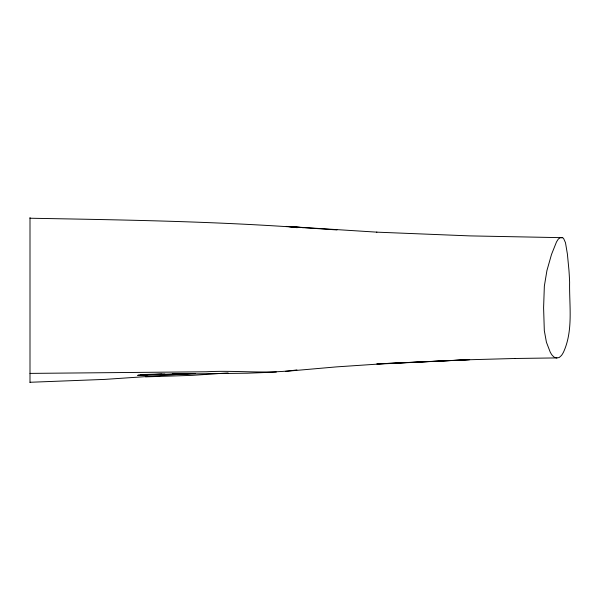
<?xml version="1.0" encoding="UTF-8"?>
<svg xmlns="http://www.w3.org/2000/svg" width="600" height="600" viewBox="0 0 600 600"><rect width="100%" height="100%" fill="white"/><g stroke="black" fill="none" stroke-linecap="round" stroke-linejoin="round"><path stroke-width="0.9" d="M296.91 369.907C266.955 374.34 236.407 370.035 206.25 371.782L30 373.395M285.353 371.377L336.405 366.892L376.545 364.192L469.695 359.632L376.875 363.915L469.62 359.737L515.31 358.478M191.37 373.522L104.767 379.395L30 382.275M228.105 372.915L192.292 375.36L145.605 376.86M161.82 374.077L137.85 375.322L148.072 374.715M137.85 375.322L195.487 373.553L172.275 373.965M276.33 372.082L247.312 373.2L140.7 374.52L164.843 374.093M556.905 357.915L559.2 357.525L561.457 355.485A70.725 16.718 90 0 0 563.588 351.96C573.45 330.165 569.153 305.392 569.625 282.24A95.543 22.582 90 0 0 568.92 269.873L567.39 254.048L565.485 242.708L563.528 238.298L562.477 237.683L560.183 237.69L558.322 239.055L556.515 241.905L551.513 254.423L546.923 270.577L544.35 286.087L543.6 307.755L544.312 330.638L546.428 342.24L550.162 351.968A74.722 17.663 -90 0 0 552.338 355.47L554.602 357.502L556.905 357.915L515.115 358.485M30 218.235C117.653 219.803 205.44 221.167 292.92 227.062M562.477 237.683L470.002 235.897L376.545 232.14M376.905 232.155L286.267 226.395M302.4 227.595L336.983 229.935M286.793 226.47L303.3 227.64L288.615 226.567M294.345 227.265L297.18 227.722M30 217.545L30 382.425"/></g></svg>
